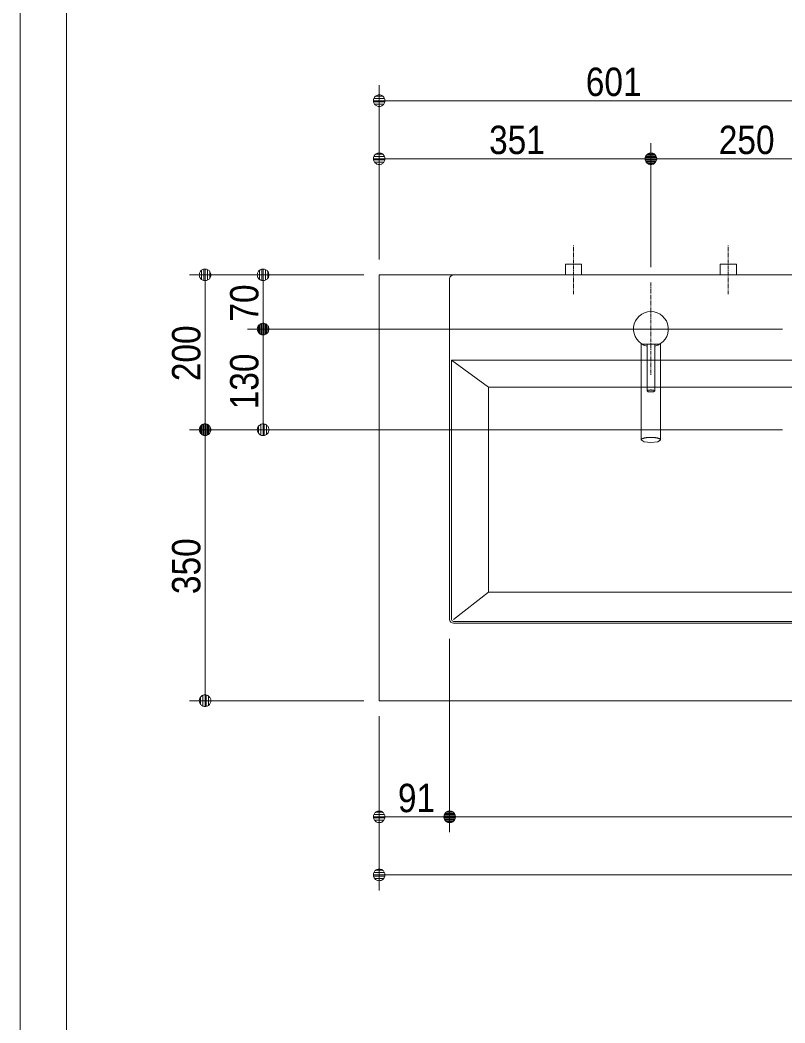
# Model space of a CAD drawing. Units: millimetres, scale not verified. Extents: x -6062 to 6062, y -3045 to 3045.
# Drawn here: x -5788 to -4799, y -786 to 509 of the extents above; entities that cross this region are included whole.
import ezdxf
from ezdxf.enums import TextEntityAlignment as Align

# ---------------------------------------------------------------- set-up
doc = ezdxf.new("R2010")
doc.units = ezdxf.units.MM
doc.header["$LTSCALE"] = 20
doc.linetypes.add('CHAIN1', pattern=[8, 5, -1, 1, -1])
for name, color, linetype, lineweight in [('0-0_1図面枠', 7, 'Continuous', 9), ('0-1_5ボウル・キャビネット', 7, 'Continuous', 9), ('0-2_2寸法-1', 7, 'Continuous', 9), ('0-3_0', 7, 'Continuous', 9), ('0-5_4給排水', 7, 'Continuous', 9)]:
    doc.layers.add(name, color=color, linetype=linetype, lineweight=lineweight)
doc.styles.add('ＭＳ Ｐゴシック', font='')
doc.styles.get('ＭＳ Ｐゴシック').set_extended_font_data('MS PGothic')

# ---------------------------------------------------------------- blocks, each defined once
blk = doc.blocks.new('グループ-2')
at = {"layer": '0-0_1図面枠'}
blk.add_lwpolyline([(-80000, 55400), (80000, 55400), (80000, -55400), (-80000, -55400)], close=True, dxfattribs=at)
blk = doc.blocks.new('図面枠')
at = {"layer": '0-0_1図面枠'}
blk.add_blockref('グループ-2', (0, 0), dxfattribs=at)
blk = doc.blocks.new('グループ-4')
at = {"layer": '0-0_1図面枠'}
blk.add_line((-78800, 41000), (-78800, -48600), dxfattribs=at)
blk = doc.blocks.new('_Dot')
at = {"layer": '0-3_0'}
for p, q in [((-10, 0), (-20, 0)), ((9.78, 2), (-9.78, 2)), ((7.99, 6), (-7.99, 6)), ((9.16, -3.98), (-9.16, -3.98)), ((6, -7.98), (-6, -7.98))]:
    blk.add_line(p, q, dxfattribs=at)
for points in [[(10, 0), (9.92, 1.25), (9.69, 2.49), (9.3, 3.68), (8.76, 4.82), (8.09, 5.88), (7.29, 6.85), (6.37, 7.71), (5.36, 8.44), (4.26, 9.05), (3.09, 9.51), (1.87, 9.82), (0.63, 9.98), (-0.63, 9.98), (-1.87, 9.82), (-3.09, 9.51), (-4.26, 9.05), (-5.36, 8.44), (-6.37, 7.71), (-7.29, 6.85), (-8.09, 5.88), (-8.76, 4.82), (-9.3, 3.68), (-9.69, 2.49), (-9.92, 1.25), (-10, 0), (0, 0)], [(-10, 0), (-9.92, -1.25), (-9.69, -2.49), (-9.3, -3.68), (-8.76, -4.82), (-8.09, -5.88), (-7.29, -6.85), (-6.37, -7.71), (-5.36, -8.44), (-4.26, -9.05), (-3.09, -9.51), (-1.87, -9.82), (-0.63, -9.98), (0.63, -9.98), (1.87, -9.82), (3.09, -9.51), (4.26, -9.05), (5.36, -8.44), (6.37, -7.71), (7.29, -6.85), (8.09, -5.88), (8.76, -4.82), (9.3, -3.68), (9.69, -2.49), (9.92, -1.25), (10, 0), (0, 0)]]:
    blk.add_lwpolyline(points, close=True, dxfattribs=at)
blk = doc.blocks.new('グループ-19')
at = {"layer": '0-1_5ボウル・キャビネット'}
for p, q in [((-68900, -5300), (-68900, 3500)), ((-68800, 3600), (-48600, 3600)), ((-48500, 3500), (-48500, -5300)), ((-67900, 700), (-68850, 1400)), ((-49500, 700), (-48550, 1400)), ((-67900, -4600), (-68800, -5300)), ((-49500, -4600), (-48600, -5300)), ((-48600, -5350), (-68800, -5350)), ((-48600, -5400), (-68800, -5400))]:
    blk.add_line(p, q, dxfattribs=at)
at = {"layer": '0-1_5ボウル・キャビネット', "linetype": 'CHAIN1'}
for p, q in [((-58700, 800), (-58700, -1600)), ((-59900, -400), (-57500, -400))]:
    blk.add_line(p, q, dxfattribs=at)
at = {"layer": '0-1_5ボウル・キャビネット'}
blk.add_lwpolyline([(-68850, -5299.8), (-68850, 1400), (-48550, 1400), (-48550, -5299.8)], dxfattribs=at)
blk.add_lwpolyline([(-67900, 700), (-49500, 700), (-49500, -4600), (-67900, -4600)], close=True, dxfattribs=at)
blk.add_circle((-58700, -400), 660, dxfattribs=at)
for centre, radius, start, end in [((-68800, 3500), 100, 90, 180), ((-48600, 3500), 100, 0, 90), ((-68800, -5300), 100, 180, 270), ((-68799.9, -5299.9), 50.1, 179.89814, 269.89778), ((-48600.1, -5299.9), 50.1, 270.10222, 0.10186), ((-48600, -5300), 100, 270, 0)]:
    blk.add_arc(centre, radius, start, end, dxfattribs=at)
blk = doc.blocks.new('グループ-22')
at = {"layer": '0-5_4給排水', "linetype": 'CHAIN1'}
for p, q in [((-63700, 3400), (-63700, 1000)), ((-64900, 2200), (-62500, 2200))]:
    blk.add_line(p, q, dxfattribs=at)
at = {"layer": '0-5_4給排水'}
blk.add_line((-63475.5, 1810), (-63924.5, 1810), dxfattribs=at)
for points in [[(-63950, 685.1), (-63950, 737), (-63950, 788.8), (-63950, 840.7), (-63950, 892.5), (-63950, 944.4), (-63950, 996.2), (-63950, 1048.1), (-63950, 1099.9), (-63950, 1151.8), (-63950, 1203.6), (-63950, 1255.5), (-63950, 1307.3), (-63950, 1359.2), (-63950, 1411), (-63950, 1462.9), (-63950, 1514.7), (-63950, 1566.6), (-63950, 1618.4), (-63950, 1670.3), (-63950, 1722.1), (-63950, 1774), (-63950, 1825.8)], [(-63450, 1825.8), (-63450, 1774), (-63450, 1722.1), (-63450, 1670.3), (-63450, 1618.4), (-63450, 1566.6), (-63450, 1514.7), (-63450, 1462.9), (-63450, 1411), (-63450, 1359.2), (-63450, 1307.3), (-63450, 1255.5), (-63450, 1203.6), (-63450, 1151.8), (-63450, 1099.9), (-63450, 1048.1), (-63450, 996.2), (-63450, 944.4), (-63450, 892.5), (-63450, 840.7), (-63450, 788.8), (-63450, 737), (-63450, 685.1), (-63450, 633.3), (-63450, 581.4), (-63450, 529.6), (-63450, 477.7), (-63450, 425.9), (-63450, 374), (-63450, 322.2), (-63450, 270.3), (-63450, 218.5), (-63450, 166.6), (-63450, 114.8), (-63450, 62.9), (-63450, 11.1), (-63450, -40.8), (-63450, -92.6), (-63450, -144.5), (-63450, -196.3)], [(-63800, 1411.2), (-63800, 1432), (-63800, 1452.8), (-63800, 1473.5), (-63800, 1494.3), (-63800, 1515.1), (-63800, 1535.9), (-63800, 1556.7), (-63800, 1577.5), (-63800, 1598.3), (-63800, 1619), (-63800, 1639.8), (-63800, 1660.6), (-63800, 1681.4), (-63800, 1702.2), (-63800, 1723), (-63800, 1743.8), (-63800, 1764.5), (-63800, 1785.3), (-63800, 1806.1), (-63783.1, 1810), (-63762.3, 1810), (-63741.5, 1810), (-63720.7, 1810), (-63700, 1810), (-63679.2, 1810), (-63658.4, 1810), (-63637.6, 1810), (-63616.8, 1810), (-63600, 1806), (-63600, 1785.2), (-63600, 1764.5), (-63600, 1743.7), (-63600, 1722.9), (-63600, 1702.1), (-63600, 1681.3), (-63600, 1660.5), (-63600, 1639.7), (-63600, 1619), (-63600, 1598.2)], [(-63600, 1598.2), (-63600, 1577.4), (-63600, 1556.6), (-63600, 1535.8), (-63600, 1515), (-63600, 1494.2), (-63600, 1473.5), (-63600, 1452.7), (-63600, 1431.9), (-63600, 1411.1), (-63600, 1390.3), (-63600, 1369.5), (-63600, 1348.7), (-63600, 1328), (-63600, 1307.2), (-63600, 1286.4), (-63600, 1265.6), (-63600, 1244.8), (-63600, 1224), (-63600, 1203.2), (-63600, 1182.5), (-63600, 1161.7), (-63600, 1140.9), (-63600, 1120.1), (-63600, 1099.3), (-63600, 1078.5), (-63600, 1057.7), (-63600, 1037), (-63600, 1016.2), (-63600, 995.4), (-63600, 974.6), (-63600, 953.8), (-63600, 933), (-63600, 912.2), (-63600, 891.5), (-63600, 870.7), (-63600, 849.9), (-63600, 829.1), (-63600, 808.3), (-63600, 787.5)], [(-63800, 600.5), (-63800, 621.3), (-63800, 642.1), (-63800, 662.9), (-63800, 683.7), (-63800, 704.5), (-63800, 725.2), (-63800, 746), (-63800, 766.8), (-63800, 787.6), (-63800, 808.4), (-63800, 829.2), (-63800, 850), (-63800, 870.8), (-63800, 891.5), (-63800, 912.3), (-63800, 933.1), (-63800, 953.9), (-63800, 974.7), (-63800, 995.5), (-63800, 1016.3), (-63800, 1037), (-63800, 1057.8), (-63800, 1078.6), (-63800, 1099.4), (-63800, 1120.2), (-63800, 1141), (-63800, 1161.8), (-63800, 1182.5), (-63800, 1203.3), (-63800, 1224.1), (-63800, 1244.9), (-63800, 1265.7), (-63800, 1286.5), (-63800, 1307.3), (-63800, 1328), (-63800, 1348.8), (-63800, 1369.6), (-63800, 1390.4), (-63800, 1411.2)], [(-63600, 787.5), (-63600, 766.7), (-63600, 746), (-63600, 725.2), (-63600, 704.4), (-63600, 683.6), (-63600, 662.8), (-63600, 642), (-63600, 621.2), (-63600, 600.5), (-63629.4, 582.2), (-63700.1, 574.7), (-63770.8, 582.2), (-63800, 600.5), (-63800, 600.5), (-63799.9, 601.6), (-63799.7, 602.6), (-63799.3, 603.6), (-63798.8, 604.6), (-63798.1, 605.6), (-63797.3, 606.6), (-63796.3, 607.6), (-63795.2, 608.5), (-63793.9, 609.5), (-63792.5, 610.4), (-63790.9, 611.3), (-63789.1, 612.3), (-63787.3, 613.2), (-63785.2, 614.1), (-63783.1, 614.9), (-63780.9, 615.8), (-63778.5, 616.6), (-63776, 617.4), (-63773.4, 618.1), (-63770.8, 618.8), (-63768, 619.5), (-63765, 620.2), (-63762, 620.9), (-63758.9, 621.5), (-63755.6, 622)], [(-63450, -196.3), (-63450, -248.2), (-63450, -300), (-63450, -351.9), (-63450, -403.7), (-63450, -455.6), (-63450, -507.4), (-63450, -559.3), (-63450, -611.1), (-63450, -663), (-63523.5, -708.5), (-63700, -727.3), (-63876.5, -708.5), (-63950, -663), (-63950, -611.1), (-63950, -559.3), (-63950, -507.4), (-63950, -455.6), (-63950, -403.7), (-63950, -351.9), (-63950, -300), (-63950, -248.2), (-63950, -196.3), (-63950, -144.5), (-63950, -92.6), (-63950, -40.8), (-63950, 11.1), (-63950, 62.9), (-63950, 114.8), (-63950, 166.6), (-63950, 218.5), (-63950, 270.3), (-63950, 322.2), (-63950, 374), (-63950, 425.9), (-63950, 477.7), (-63950, 529.6), (-63950, 581.4), (-63950, 633.3), (-63950, 685.1)], [(-63755.6, 622), (-63752.3, 622.6), (-63748.8, 623.1), (-63745.3, 623.6), (-63741.8, 624.1), (-63738.2, 624.5), (-63734.5, 624.8), (-63730.9, 625.2), (-63727.1, 625.5), (-63723.4, 625.7), (-63719.6, 625.9), (-63715.8, 626.1), (-63711.9, 626.2), (-63708, 626.3), (-63704, 626.4), (-63700, 626.4), (-63696, 626.4), (-63692, 626.3), (-63688.1, 626.2), (-63684.2, 626.1), (-63680.4, 625.9), (-63676.6, 625.7), (-63672.9, 625.5), (-63669.1, 625.2), (-63665.5, 624.8), (-63661.8, 624.5), (-63658.2, 624.1), (-63654.7, 623.6), (-63651.2, 623.1), (-63647.7, 622.6), (-63644.4, 622), (-63641.1, 621.5), (-63638, 620.9), (-63635, 620.2), (-63632, 619.5), (-63629.2, 618.8), (-63626.6, 618.1), (-63624, 617.4), (-63621.5, 616.6), (-63619.1, 615.8)], [(-63619.1, 615.8), (-63616.9, 614.9), (-63614.8, 614.1), (-63612.7, 613.2), (-63610.9, 612.3), (-63609.1, 611.3), (-63607.5, 610.4), (-63606.1, 609.5), (-63604.8, 608.5), (-63603.7, 607.6), (-63602.7, 606.6), (-63601.9, 605.6), (-63601.2, 604.6), (-63600.7, 603.6), (-63600.3, 602.6), (-63600.1, 601.6), (-63600, 600.5), (-63600, 600.5)], [(-63950, -662.6), (-63949.8, -660), (-63949.2, -657.5), (-63948.3, -654.9), (-63947, -652.4), (-63945.3, -650), (-63943.2, -647.5), (-63940.8, -645.1), (-63937.9, -642.7), (-63934.7, -640.3), (-63931.2, -637.9), (-63927.2, -635.6), (-63922.9, -633.3), (-63918.2, -631), (-63913.1, -628.8), (-63907.7, -626.6), (-63902.1, -624.5), (-63896.2, -622.5), (-63890.1, -620.5), (-63883.6, -618.7), (-63876.9, -616.8), (-63869.9, -615.1), (-63862.6, -613.4), (-63855.1, -611.8), (-63847.2, -610.3), (-63839.1, -608.9), (-63830.7, -607.5), (-63822.1, -606.2), (-63813.3, -604.9), (-63804.4, -603.8), (-63795.4, -602.8), (-63786.3, -601.9), (-63777.2, -601), (-63767.9, -600.3), (-63758.5, -599.7), (-63749, -599.1), (-63739.4, -598.7), (-63729.7, -598.4), (-63719.9, -598.1), (-63710, -598)], [(-63710, -598), (-63700, -597.9), (-63690, -598), (-63680.1, -598.1), (-63670.3, -598.4), (-63660.6, -598.7), (-63651, -599.1), (-63641.5, -599.7), (-63632.1, -600.3), (-63622.8, -601), (-63613.7, -601.9), (-63604.6, -602.8), (-63595.6, -603.8), (-63586.7, -604.9), (-63577.9, -606.2), (-63569.3, -607.5), (-63560.9, -608.9), (-63552.8, -610.3), (-63544.9, -611.8), (-63537.4, -613.4), (-63530.1, -615.1), (-63523.1, -616.8), (-63516.4, -618.7), (-63509.9, -620.5), (-63503.8, -622.5), (-63497.9, -624.5), (-63492.3, -626.6), (-63486.9, -628.8), (-63481.8, -631), (-63477.1, -633.3), (-63472.8, -635.6), (-63468.8, -637.9), (-63465.3, -640.3), (-63462.1, -642.7), (-63459.2, -645.1), (-63456.8, -647.5), (-63454.7, -650), (-63453, -652.4), (-63451.7, -654.9), (-63450.8, -657.5)], [(-63450.8, -657.5), (-63450.2, -660), (-63450, -662.6), (-63450, -662.6)]]:
    blk.add_lwpolyline(points, dxfattribs=at)
blk.add_arc((-63700, 2200), 450, 282.83959, 257.16469, dxfattribs=at)
blk = doc.blocks.new('止水栓_平面_W100')
at = {"layer": '0-5_4給排水', "linetype": 'CHAIN1'}
for p, q in [((-2000, -500), (-2000, 780)), ((2000, -500), (2000, 780))]:
    blk.add_line(p, q, dxfattribs=at)
at = {"layer": '0-5_4給排水'}
for points in [[(-2210, 0), (-2210, 280), (-1790, 280), (-1790, 0)], [(1790, 0), (1790, 280), (2210, 280), (2210, 0)]]:
    blk.add_lwpolyline(points, dxfattribs=at)

msp = doc.modelspace()

# ---------------------------------------------------------------- linework, layer by layer
at = {"layer": '0-1_5ボウル・キャビネット'}
msp.add_lwpolyline([(-5323.5, 180), (-4121.5, 180), (-4121.5, -370), (-5323.5, -370)], close=True, dxfattribs=at)
at = {"layer": '0-2_2寸法-1'}
for p, q in [((-5323.5, 350), (-5323.5, 425)), ((-4737.51, 405), (-5308.49, 405)), ((-5323.5, 200), (-5323.5, 350)), ((-4972.5, 190), (-4972.5, 350)), ((-4972.5, 190), (-4972.5, 350)), ((-4987.51, 330), (-5308.49, 330)), ((-4737.51, 330), (-4957.49, 330)), ((-5493.5, 180), (-5568.5, 180)), ((-5343.5, 180), (-5493.5, 180)), ((-5548.5, -4.99), (-5548.5, 164.99)), ((-5473.5, 125.01), (-5473.5, 164.99)), ((-4802.5, 110), (-5493.5, 110)), ((-4802.5, 110), (-5493.5, 110)), ((-5473.5, 94.99), (-5473.5, -4.99)), ((-5493.5, -20), (-5568.5, -20)), ((-5493.5, -20), (-5568.5, -20)), ((-4802.5, -20), (-5493.5, -20)), ((-5548.5, -35.01), (-5548.5, -354.99)), ((-5232.5, -290), (-5232.5, -540)), ((-5343.5, -370), (-5568.5, -370)), ((-5323.5, -390), (-5323.5, -540)), ((-5232.5, -390), (-5232.5, -540)), ((-5247.51, -520), (-5308.49, -520)), ((-4227.51, -520), (-5217.49, -520)), ((-5323.5, -540), (-5323.5, -615)), ((-4136.51, -595), (-5308.49, -595))]:
    msp.add_line(p, q, dxfattribs=at)

# ---------------------------------------------------------------- block references
at = {"layer": '0-0_1図面枠', "xscale": 0.05, "yscale": 0.05}
for name in ['図面枠', 'グループ-4']:
    msp.add_blockref(name, (-1787.5, 0), dxfattribs=at)
at = {"layer": '0-1_5ボウル・キャビネット', "xscale": 0.05, "yscale": 0.05}
msp.add_blockref('グループ-19', (-1787.5, 0), dxfattribs=at)
at = {"layer": '0-2_2寸法-1', "xscale": 0.7503418, "yscale": 0.7503418}
for p, rotation in [((-5323.5, 405), 180), ((-5323.5, 330), 180), ((-4972.5, 330), 180), ((-5548.5, 180), 90), ((-5473.5, 180), 90), ((-5473.5, 110), 270), ((-5473.5, 110), 90), ((-5548.5, -20), 270), ((-5548.5, -20), 90), ((-5473.5, -20), 270), ((-5548.5, -370), 270), ((-5323.5, -520), 180), ((-5232.5, -520), 180), ((-5323.5, -595), 180)]:
    msp.add_blockref('_Dot', p, dxfattribs=dict(at, rotation=rotation))
for p in [(-4972.5, 330), (-5232.5, -520)]:
    msp.add_blockref('_Dot', p, dxfattribs=at)
at = {"layer": '0-5_4給排水', "xscale": 0.05, "yscale": 0.05}
for name, p in [('止水栓_平面_W100', (-4972.5, 180)), ('グループ-22', (-1787.5, 0))]:
    msp.add_blockref(name, p, dxfattribs=at)

# ---------------------------------------------------------------- texts
at = {"layer": '0-2_2寸法-1', "style": 'ＭＳ Ｐゴシック', "width": 0.9}
for s, p in [('601', (-5056.62, 400.04)), ('351', (-5181.52, 325.04)), ('250', (-4884.78, 325.04)), ('91', (-5299.33, -524.96))]:
    msp.add_text(s, height=36.66, dxfattribs=at).set_placement(p, align=Align.BOTTOM_LEFT)
for s, p in [('70', (-5468.54, 119.63)), ('200', (-5543.54, 42.72)), ('130', (-5468.54, 6.39)), ('350', (-5543.54, -232.28))]:
    msp.add_text(s, height=36.66, rotation=90, dxfattribs=at).set_placement(p, align=Align.BOTTOM_LEFT)

doc.saveas('drawing.dxf')
